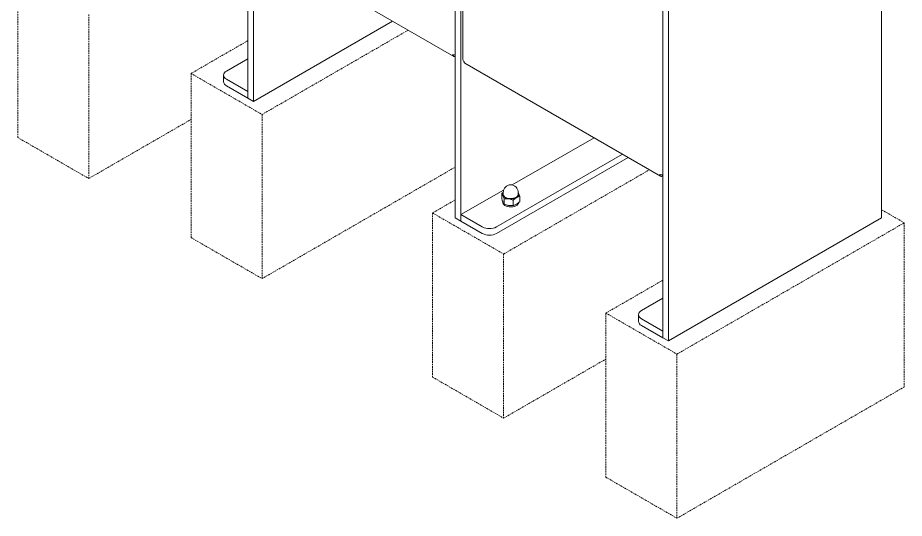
# Model space of a CAD drawing. Header units: millimetres. Extents: x -573 to 4039, y 315 to 3283.
# Drawn here: x 3067 to 3773, y 586 to 985 of the extents above; entities that cross this region are included whole.
import ezdxf

# ---------------------------------------------------------------- set-up
doc = ezdxf.new("R2010")
doc.units = ezdxf.units.MM
doc.linetypes.add('HIDDEN', pattern=[1.905, 1.27, -0.635])
doc.layers.add('ZANO_R', color=7, linetype='Continuous', lineweight=0)
doc.layers.add('ZANO_R_przerywana', color=7, linetype='HIDDEN', lineweight=0)

msp = doc.modelspace()

# ---------------------------------------------------------------- linework, layer by layer
at = {"layer": 'ZANO_R'}
for p, q in [((3250.63, 920.95), (3250.63, 1574.4)), ((3255.16, 918.33), (3255.16, 1571.78)), ((3415.87, 825.56), (3415.87, 1479.01)), ((3420.39, 822.94), (3420.39, 1476.4)), ((3755.39, 1479.01), (3755.39, 825.56)), ((3581.1, 730.17), (3581.1, 1383.62)), ((3585.63, 727.56), (3585.63, 1381.01)), ((3421.94, 1339.04), (3421.94, 951.61)), ((3258.73, 1044.1), (3414.57, 954.14)), ((3365.87, 982.25), (3255.16, 918.33)), ((3250.63, 952.31), (3233.65, 942.51)), ((3423.46, 948.75), (3579.3, 858.78)), ((3231.31, 939.24), (3231.31, 934.01)), ((3250.63, 926.17), (3233.65, 935.97)), ((3250.63, 920.95), (3233.65, 930.75)), ((3250.63, 926.17), (3250.63, 920.95)), ((3250.63, 920.95), (3255.16, 918.33)), ((3526.36, 889.34), (3461.24, 851.75)), ((3448.69, 818.37), (3548.99, 876.28)), ((3448.69, 813.14), (3553.52, 873.66)), ((3580.82, 859.89), (3580.82, 858.93)), ((3580.82, 858.93), (3581.1, 858.85)), ((3454.3, 847.75), (3420.39, 828.17)), ((3452.86, 844.88), (3452.86, 840.59)), ((3454, 845.88), (3454, 844.41)), ((3454.78, 840.76), (3454.78, 836.47)), ((3466.01, 844.41), (3466.01, 845.88)), ((3466.19, 845.2), (3466.01, 845.53)), ((3467.14, 842.67), (3467.14, 838.38)), ((3453.6, 838.58), (3453.6, 837.97)), ((3461.92, 839.66), (3461.92, 835.36)), ((3420.39, 828.17), (3437.37, 818.37)), ((3420.39, 828.17), (3420.39, 822.94)), ((3415.87, 825.56), (3420.39, 822.94)), ((3420.39, 822.94), (3437.37, 813.14)), ((3755.39, 825.56), (3585.63, 727.56)), ((3581.1, 761.53), (3564.13, 751.73)), ((3561.78, 748.46), (3561.78, 743.24)), ((3581.1, 735.4), (3564.13, 745.2)), ((3581.1, 730.17), (3564.13, 739.97)), ((3581.1, 735.4), (3581.1, 730.17)), ((3581.1, 730.17), (3585.63, 727.56))]:
    msp.add_line(p, q, dxfattribs=at)
at = {"layer": 'ZANO_R', "flags": 128}
for points in [[(3415.87, 954.17), (3415.67, 954.09), (3415.27, 954), (3414.9, 954.02), (3414.57, 954.14), (3414.3, 954.36), (3414.11, 954.67), (3413.98, 955.07), (3413.94, 955.53)], [(3233.65, 935.97), (3232.66, 936.67), (3231.92, 937.47), (3231.46, 938.34), (3231.31, 939.24), (3231.46, 940.14), (3231.92, 941.01), (3232.66, 941.81), (3233.65, 942.51)], [(3464.39, 841.71), (3463.34, 841.23), (3462.14, 840.88), (3460.84, 840.7), (3459.5, 840.68), (3458.18, 840.82), (3456.95, 841.13), (3455.86, 841.58), (3454.97, 842.16), (3454.31, 842.83), (3453.91, 843.57), (3453.8, 844.34), (3453.99, 845.11), (3454, 845.15)], [(3454, 844.41), (3454.11, 843.76), (3454.49, 843.04), (3455.13, 842.39), (3456, 841.83), (3457.05, 841.39), (3458.24, 841.1), (3459.52, 840.95), (3460.81, 840.97), (3462.07, 841.16), (3463.24, 841.49), (3464.25, 841.96)], [(3466.01, 845.13), (3466.19, 844.54), (3466.2, 844.1)], [(3453.6, 837.97), (3453.63, 837.63), (3453.91, 836.84), (3454.47, 836.11), (3455.29, 835.47), (3456.34, 834.94), (3457.55, 834.56)], [(3457.55, 834.56), (3458.88, 834.33), (3460.26, 834.28), (3461.63, 834.4), (3462.92, 834.68), (3464.08, 835.12), (3465.04, 835.69), (3465.78, 836.37), (3466.24, 837.12), (3466.39, 837.68)], [(3564.13, 745.2), (3563.13, 745.9), (3562.39, 746.7), (3561.94, 747.56), (3561.78, 748.46), (3561.94, 749.36), (3562.39, 750.23), (3563.13, 751.03), (3564.13, 751.73)]]:
    msp.add_lwpolyline(points, dxfattribs=at)
at = {"layer": 'ZANO_R'}
for centre, radius, start, end in [((3424.27, 949.95), 1.46, 172.74417, 235.94365), ((3235.31, 934.41), 4.02, 185.6948, 245.62534), ((3579.98, 859.96), 1.33, 170.78596, 309.20329), ((3460, 845.88), 6, 0, 180), ((3455.88, 844.25), 2.27, 145.67069, 205.05089), ((3458.7, 846.51), 5.84, 213.43888, 266.5665), ((3460.01, 850.36), 9.83, 260.2289, 297.35717), ((3463.05, 844.67), 2.97, 293.81015, 354.86971), ((3463.53, 844.26), 2.81, 290.74208, 19.461), ((3456.02, 839.06), 2.42, 181.03959, 215.61329), ((3460.01, 846.14), 10.82, 256.85943, 275.5658), ((3460.68, 843.26), 7.86, 281.24975, 300.08039), ((3443.03, 829.29), 12.3, 242.60967, 297.39033), ((3443.03, 824.06), 12.3, 242.60967, 297.39033), ((3565.79, 743.63), 4.02, 185.6948, 245.62534)]:
    msp.add_arc(centre, radius, start, end, dxfattribs=at)
for points, knots in [([(3413.94, 955.53), (3414.25, 955.42), (3414.82, 955.22), (3415.54, 955.24), (3415.87, 955.25)], [0, 0, 0, 0, 0.553863, 1, 1, 1, 1]), ([(3578.67, 860.17), (3578.98, 860.07), (3579.61, 859.87), (3580.53, 859.82), (3581.01, 859.93), (3581.1, 859.95)], [0, 0, 0, 0, 0.445806, 0.891613, 1, 1, 1, 1]), ([(3454, 845.8), (3453.83, 845.68), (3453.44, 845.41), (3453.07, 845.07), (3452.86, 844.88)], [0, 0, 0, 0, 0.455237, 1, 1, 1, 1]), ([(3452.86, 844.88), (3453.02, 844.68), (3453.33, 844.27), (3453.66, 843.62), (3453.82, 843.29)], [0, 0, 0, 0, 0.495458, 1, 1, 1, 1]), ([(3453.82, 838.06), (3453.8, 838.11), (3453.63, 838.48), (3453.3, 839.28), (3453.01, 840.15), (3452.86, 840.59)], [0, 0, 0, 0, 0.070086, 0.530782, 1, 1, 1, 1]), ([(3453.82, 843.29), (3453.84, 843.24), (3454.01, 842.86), (3454.34, 842.06), (3454.63, 841.2), (3454.78, 840.76)], [0, 0, 0, 0, 0.070086, 0.530782, 1, 1, 1, 1]), ([(3454.78, 840.76), (3455.36, 840.8), (3456.53, 840.88), (3457.74, 840.74), (3458.35, 840.67)], [0, 0, 0, 0, 0.495458, 1, 1, 1, 1]), ([(3458.35, 840.67), (3458.43, 840.66), (3459.07, 840.56), (3460.28, 840.27), (3461.37, 839.86), (3461.92, 839.66)], [0, 0, 0, 0, 0.070086, 0.530782, 1, 1, 1, 1]), ([(3464.53, 841.63), (3463.86, 841.19), (3462.97, 840.6), (3462.12, 839.84), (3461.92, 839.66)], [0, 0, 0, 0, 0.760801, 1, 1, 1, 1]), ([(3467.14, 842.67), (3466.5, 842.49), (3465.64, 842.24), (3464.76, 841.75), (3464.53, 841.63)], [0, 0, 0, 0, 0.745921, 1, 1, 1, 1]), ([(3466.19, 845.2), (3466.17, 845.25), (3466.1, 845.38), (3466.04, 845.49), (3466.01, 845.56)], [0, 0, 0, 0, 0.372679, 1, 1, 1, 1]), ([(3467.14, 842.67), (3466.99, 843.14), (3466.68, 844.08), (3466.35, 844.82), (3466.19, 845.2)], [0, 0, 0, 0, 0.495458, 1, 1, 1, 1]), ([(3454.78, 836.47), (3454.62, 836.67), (3454.31, 837.08), (3453.98, 837.73), (3453.82, 838.06)], [0, 0, 0, 0, 0.495458, 1, 1, 1, 1]), ([(3458.35, 835.45), (3458.26, 835.46), (3457.62, 835.56), (3456.41, 835.85), (3455.33, 836.26), (3454.78, 836.47)], [0, 0, 0, 0, 0.070086, 0.530782, 1, 1, 1, 1]), ([(3461.92, 835.36), (3461.34, 835.32), (3460.17, 835.24), (3458.96, 835.38), (3458.35, 835.45)], [0, 0, 0, 0, 0.495458, 1, 1, 1, 1]), ([(3461.92, 835.36), (3462.12, 835.41), (3462.97, 835.63), (3463.86, 836.07), (3464.53, 836.4)], [0, 0, 0, 0, 0.239199, 1, 1, 1, 1]), ([(3464.53, 836.4), (3464.76, 836.54), (3465.64, 837.07), (3466.5, 837.82), (3467.14, 838.38)], [0, 0, 0, 0, 0.254079, 1, 1, 1, 1])]:
    msp.add_open_spline(points, degree=3, knots=knots, dxfattribs=at)
msp.add_open_spline([(3421.94, 951.61), (3421.98, 951.34), (3422.06, 950.8), (3422.57, 950.36), (3422.83, 950.14)], degree=3, dxfattribs=at)
at = {"layer": 'ZANO_R_przerywana'}
for p, q in [((3067.29, 1020.25), (3067.29, 889.56)), ((3123.87, 987.59), (3123.87, 856.9)), ((3261.95, 907.88), (3378.32, 975.06)), ((3250.63, 966.68), (3205.36, 940.55)), ((3205.36, 940.55), (3261.95, 907.88)), ((3205.36, 940.55), (3205.36, 809.86)), ((3261.95, 907.88), (3261.95, 777.19)), ((3123.87, 856.9), (3205.36, 903.94)), ((3067.29, 889.56), (3123.87, 856.9)), ((3261.95, 777.19), (3415.87, 866.04)), ((3454.35, 796.81), (3570.5, 863.86)), ((3415.87, 839.93), (3397.76, 829.48)), ((3397.76, 829.48), (3454.35, 796.81)), ((3397.76, 829.48), (3397.76, 698.79)), ((3773.5, 821.64), (3755.39, 832.09)), ((3592.42, 717.1), (3773.5, 821.64)), ((3773.5, 821.64), (3773.5, 690.95)), ((3205.36, 809.86), (3261.95, 777.19)), ((3454.35, 796.81), (3454.35, 666.12)), ((3581.1, 775.9), (3535.83, 749.77)), ((3535.83, 749.77), (3592.42, 717.1)), ((3535.83, 749.77), (3535.83, 619.08)), ((3592.42, 717.1), (3592.42, 586.41)), ((3454.35, 666.12), (3535.83, 713.16)), ((3397.76, 698.79), (3454.35, 666.12)), ((3592.42, 586.41), (3773.5, 690.95)), ((3535.83, 619.08), (3592.42, 586.41))]:
    msp.add_line(p, q, dxfattribs=at)

doc.saveas('drawing.dxf')
